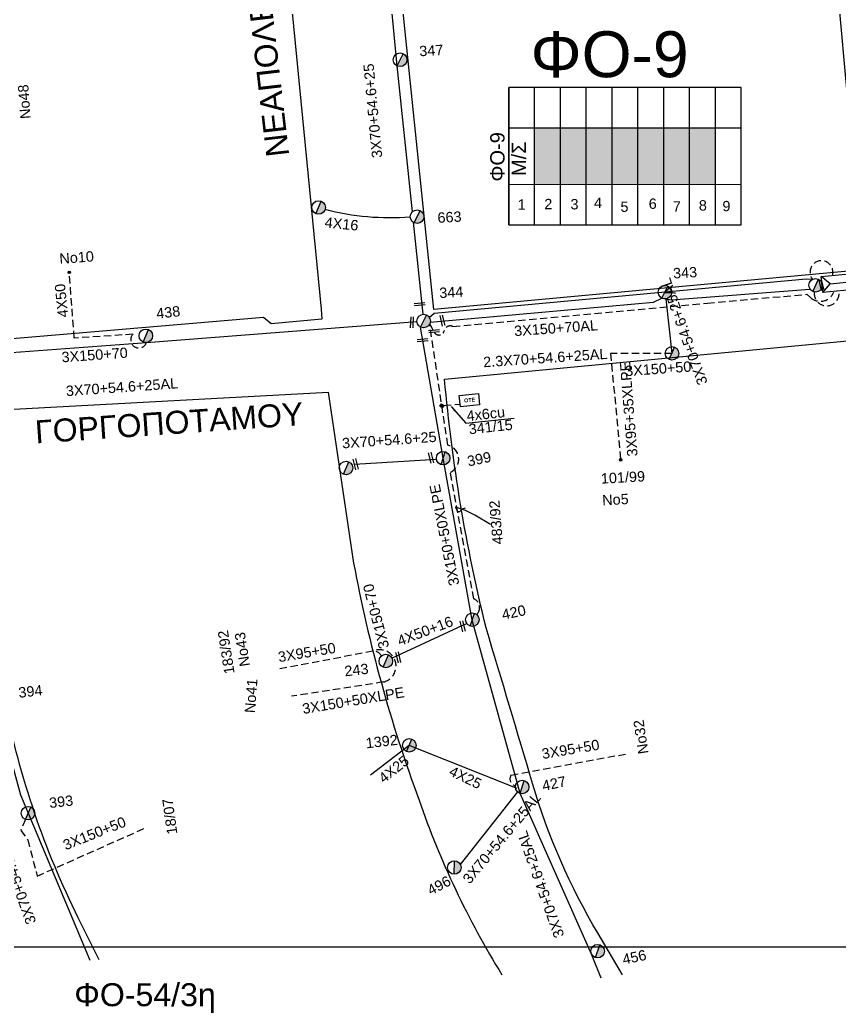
# Model space of a CAD drawing. Header units: millimetres. Extents: x 918 to 3138, y 719 to 1759.
# Drawn here: x 1466.9 to 1609.7, y 732 to 905 of the extents above; entities that cross this region are included whole.
import ezdxf
from ezdxf.enums import TextEntityAlignment as Align

# ---------------------------------------------------------------- set-up
doc = ezdxf.new("R2010")
doc.units = ezdxf.units.MM
doc.header["$LTSCALE"] = 0.5
doc.linetypes.add('DASHED', pattern=[19.05, 12.7, -6.35])
for name, color, linetype in [('Pillar OTE', 7, 'Continuous'), ('Άγνωστα', 7, 'Continuous'), ('Ασφαλειοκιβώτια Χ.Τ 9 αναχωρήσεων', 7, 'Continuous'), ('Εναέρια παροχή ΧΤ 4x16', 7, 'SYN_LINE'), ('Επιγραφές - Σχήματα', 7, 'Continuous'), ('Καλώδια ΧΤ   3x150+70AL', 7, 'DASHED'), ('Μηχανική τομή', 7, 'Continuous'), ('Στύλος ΦΜ', 7, 'Continuous'), ('Στύλος ΦΜ @ 1', 7, 'Continuous'), ('Συνδέσεις', 7, 'Continuous'), ('Συνεστραμμένα ΧΤ   3x70+54.6+25 AL', 7, 'SYN_LINE'), ('Υποσταθμός εναέριος 2 στύλων', 7, 'Continuous'), ('Υποσταθμός πόλεως', 7, 'Continuous'), ('Υπόβαθρο ΔΕΗ', 7, 'Continuous'), ('Υπόγεια καλώδια Παροχών ΧΤ   4x25', 7, 'DASHED'), ('Υπόγεια καλώδια Παροχών ΧΤ   4x50AL', 7, 'DASHED'), ('Υπόγεια καλώδια Παροχών ΧΤ   4x6', 7, 'DASHED')]:
    doc.layers.add(name, color=color, linetype=linetype)
doc.styles.add('arial', font='ARIAL.TTF')
doc.styles.get("Standard").update_dxf_attribs({"font": 'ARIAL.TTF'})
doc.linetypes.add('SYN_LINE', pattern='A,0.5,-0.0001,["/\\/\\/\\/",Standard,S=0.1,R=0,X=0,Y=-0.05],-0.25', length=0.7501)
doc.dimstyles.new('ISO-25', dxfattribs={"dimtxt": 2.5, "dimasz": 2.5, "dimexe": 1.25, "dimexo": 0.625, "dimtad": 1, "dimtxsty": 'Standard', "dimcen": 2.5, "dimadec": 0, "dimazin": 0, "dimtfac": 1, "dimtmove": 0, "dimatfit": 3, "dimfxl": 1, "dimarcsym": 0})

# ---------------------------------------------------------------- blocks, each defined once
blk = doc.blocks.new('ΑΣΦΑΛΕΙΟΚΙΒΩΤΙΟ ΥΠΟΣΤΑΘΜΟΥ 9 ΑΝΑΧΩΡΗΣΕΩΝ')
at = {"layer": 'Ασφαλειοκιβώτια Χ.Τ 9 αναχωρήσεων', "ltscale": 40}
for p, q in [((-23.8, 40.36), (24.02, 40.36)), ((-9.72, 40.36), (-9.72, -40.64)), ((9.94, 40.36), (9.94, -40.64)), ((-23.8, 31.36), (24.02, 31.36)), ((-23.8, 22.36), (24.02, 22.36)), ((-23.8, 13.36), (24.02, 13.36)), ((-23.8, 4.36), (24.02, 4.36)), ((-23.8, -4.64), (24.02, -4.64)), ((-23.8, -13.64), (24.02, -13.64)), ((-23.8, -22.64), (24.02, -22.64)), ((-23.8, -31.64), (24.02, -31.64))]:
    blk.add_line(p, q, dxfattribs=at)
at = {"layer": 'Ασφαλειοκιβώτια Χ.Τ 9 αναχωρήσεων'}
blk.add_lwpolyline([(-23.8, -40.64), (24.02, -40.64), (24.02, 40.36), (-23.8, 40.36)], close=True, dxfattribs=at)
for s, p in [('1', (-18.54, 37.25)), ('2', (-18.39, 27.98)), ('3', (-18.45, 18.85)), ('4', (-17.96, 10.67)), ('5', (-19.3, 1.44)), ('6', (-18.25, -8.4)), ('7', (-19.23, -16.79)), ('8', (-18.84, -25.86)), ('9', (-19.09, -34.08))]:
    blk.add_text(s, height=3.6, rotation=270, dxfattribs=at).set_placement(p)
at = {"layer": 'Ασφαλειοκιβώτια Χ.Τ 9 αναχωρήσεων', "ltscale": 40}
for tag, height, p in [('ΟΝΟΜΑ', 5, (-0.16, 44.31)), ('ΚΕΙΜΕΝΟ 1', 2, (17.06, 35.59)), ('ΚΕΙΜΕΝΟ 2', 2, (17.06, 26.88)), ('ΚΕΙΜΕΝΟ 3', 2, (17.06, 17.69)), ('ΚΕΙΜΕΝΟ 4', 2, (17.06, 8.71)), ('ΚΕΙΜΕΝΟ 5', 2, (17.06, -0.13)), ('ΚΕΙΜΕΝΟ 6', 2, (17.06, -9.05)), ('ΚΕΙΜΕΝΟ 7', 2, (17.06, -18.13)), ('ΚΕΙΜΕΝΟ 8', 2, (17.06, -26.85)), ('ΚΕΙΜΕΝΟ 9', 2, (17.06, -35.99)), ('ΣΧ', 2, (-0.1, -42.64))]:
    blk.add_attdef(tag, text='', height=height, dxfattribs=at).set_placement(p, align=Align.MIDDLE_CENTER)
blk = doc.blocks.new('ΜΗΧΑΝΙΚΗ ΤΟΜΗ')
at = {"layer": 'Μηχανική τομή', "ltscale": 40}
for p, q in [((-1.89, 0.78), (1.89, 0.78)), ((1.89, 0), (-1.89, 0))]:
    blk.add_line(p, q, dxfattribs=at)
blk = doc.blocks.new('ΥΠΑΡΧΩΝ ΤΣΙΜΕΝΤΕΝΙΟΣ ΣΤΥΛΟΣ')
at = {"layer": 'Στύλος ΦΜ'}
blk.add_hatch(color=7, dxfattribs=at).paths.add_polyline_path([(-1.29, -2.28, 0.574793), (2.62, 0, 0.268822), (1.3, 2.27)])
at = {"layer": 'Στύλος ΦΜ', "color": 7}
blk.add_line((-1.29, -2.28), (1.3, 2.27), dxfattribs=at)
blk.add_circle((0, 0), 2.62, dxfattribs=at)
at = {"layer": 'Στύλος ΦΜ', "flags": 4}
for tag, p in [('ΑΡΙΘΜΟΣ', (-4.68, 8.05)), ('ΤΥΠΟΣ', (-4.91, 3.03))]:
    blk.add_attdef(tag, p, '', height=4, dxfattribs=at)
blk = doc.blocks.new('ΥΠΟΣΤΑΘΜΟΣ ΕΝΑΕΡΙΟΣ ΕΠΙ 2 ΣΤΥΛΩΝ')
at = {"layer": 'Υποσταθμός εναέριος 2 στύλων', "linetype": 'Continuous'}
for points in [[(-11.97, -2.11, 0.574793), (-8.45, -0.07, 0.268822), (-9.64, 1.98)], [(9.68, -2.15, 0.574793), (13.19, -0.1, 0.268822), (12.01, 1.95)]]:
    blk.add_hatch(color=256, dxfattribs=at).paths.add_polyline_path(points)
for p, q in [((-11.97, -2.11), (-9.64, 1.98)), ((9.68, -2.15), (12.01, 1.95))]:
    blk.add_line(p, q, dxfattribs=at)
for centre in [(-10.81, -0.07), (10.84, -0.1)]:
    blk.add_circle(centre, 2.36, dxfattribs=at)
at = {"layer": 'Υποσταθμός πόλεως', "linetype": 'Continuous', "ltscale": 40}
blk.add_lwpolyline([(-8.57, 2.82), (8.57, 2.82), (8.57, -2.82), (-8.57, -2.82)], close=True, dxfattribs=at)
for points in [[(-5.75, 0), (-8.57, 2.82)], [(-8.57, -2.82), (-5.75, 0)], [(-5.75, 0), (5.75, 0)], [(5.75, 0), (8.57, 2.82)], [(8.57, -2.82), (5.75, 0)]]:
    blk.add_lwpolyline(points, dxfattribs=at)
at = {"layer": 'Υποσταθμός εναέριος 2 στύλων', "ltscale": 40, "flags": 1}
for tag, p in [('ΜΕΤΑΣΧΗΜΑΤΙΣΜΟΣ', (14.09, 2.51)), ('ΙΣΧΥΣ', (14.07, -0.28)), ('ΑΡΙΘΜΟΣ', (14.19, -3))]:
    blk.add_attdef(tag, p, '', height=1.8, dxfattribs=at)
blk = doc.blocks.new('_ΣΥΝΔΕΣΗ')
at = {"layer": 'Συνδέσεις', "linetype": 'SYN_LINE', "ltscale": 40}
blk.add_hatch(color=256, dxfattribs=at).paths.add_polyline_path([(0.5, -0.01, 1), (-0.5, -0.01, 1)])
at = {"layer": 'Συνδέσεις'}
blk.add_circle((0, -0.01), 0.5, dxfattribs=at)
blk = doc.blocks.new('PILLAR ΟΤΕ')
at = {"layer": 'Pillar OTE', "ltscale": 40}
blk.add_lwpolyline([(-3.31, 2.02), (3.39, 2.02), (3.39, -1.99), (-3.31, -1.99)], close=True, dxfattribs=at)
at = {"layer": 'Pillar OTE', "insert": (-1.81, 0.71), "char_height": 1.3575, "width": 109.961, "attachment_point": 1}
blk.add_mtext('{\\fArial|b1|i0|c161|p34;OTE}', dxfattribs=at)
blk = doc.blocks.new('TSONTA XT1')
at = {"ltscale": 40}
h = blk.add_hatch(color=256, dxfattribs=at)
h.dxf.hatch_style = 1
h.paths.add_polyline_path([(595.96, 2487.66), (597.07, 2488.77), (595.96, 2489.87), (594.85, 2488.77)])
blk.add_lwpolyline([(594.85, 2488.77), (595.96, 2489.87), (597.07, 2488.77), (595.96, 2487.66)], close=True, dxfattribs=at)

msp = doc.modelspace()

# ---------------------------------------------------------------- hatches: boundary and pattern name
at = {"layer": 'Ασφαλειοκιβώτια Χ.Τ 9 αναχωρήσεων', "ltscale": 40}
for color, points in [(30, [(1556.53, 886.17), (1556.53, 876.34), (1561.03, 876.34), (1561.03, 886.17)]), (173, [(1561.03, 886.17), (1561.03, 876.34), (1565.53, 876.34), (1565.53, 886.17)]), (133, [(1565.53, 886.17), (1565.53, 876.34), (1570.03, 876.34), (1570.03, 886.16)]), (27, [(1570.03, 886.16), (1570.03, 876.34), (1574.53, 876.34), (1574.53, 886.16)]), (62, [(1574.53, 886.16), (1574.53, 876.34), (1579.03, 876.34), (1579.03, 886.16)]), (6, [(1579.03, 886.16), (1579.03, 876.34), (1583.53, 876.34), (1583.53, 886.16)]), (2, [(1583.53, 886.16), (1583.53, 876.34), (1588.03, 876.33), (1588.03, 886.16)])]:
    msp.add_hatch(color=color, dxfattribs=at).paths.add_polyline_path(points)

# ---------------------------------------------------------------- linework, layer by layer
at = {"layer": 'Άγνωστα', "color": 173, "linetype": 'DASHED', "ltscale": 0.2}
for points in [[(1604.94, 859.8, -1.645561), (1608.41, 860.49, -0.173173)], [(1488.94, 848.79, -1.230839), (1486.58, 850.23), (1476.36, 849.57), (1475.49, 861.02)]]:
    msp.add_lwpolyline(points, format="xyb", dxfattribs=at)
at = {"layer": 'Άγνωστα', "color": 173, "linetype": 'SYN_LINE', "ltscale": 20}
for points in [[(1538.2, 853.17), (1539.02, 853.88), (1578.06, 857.48), (1603.84, 859.86), (1604.94, 859.8), (1604.94, 859.81)], [(1457.56, 846.46), (1488.94, 848.79), (1536.04, 852.45)]]:
    msp.add_lwpolyline(points, dxfattribs=at)
at = {"layer": 'Άγνωστα', "color": 2, "linetype": 'SYN_LINE', "ltscale": 20}
msp.add_lwpolyline([(1545.66, 800.43), (1540.6, 828.66), (1536.69, 851.48)], dxfattribs=at)
at = {"layer": 'Άγνωστα', "color": 62, "linetype": 'DASHED', "ltscale": 0.2}
msp.add_lwpolyline([(1546.49, 801.41), (1546.72, 801.78, 0.45245), (1545.95, 804.17), (1541.87, 826.21), (1541.87, 826.21, 0.704527), (1541.41, 830.93), (1538.26, 851.99)], format="xyb", dxfattribs=at)
at = {"layer": 'Άγνωστα', "color": 5, "linetype": 'DASHED', "ltscale": 0.2}
for points in [[(1580.46, 846.9), (1580.46, 846.9), (1569.77, 846.9)], [(1569.77, 846.9), (1571.51, 828.37)]]:
    msp.add_lwpolyline(points, dxfattribs=at)
at = {"layer": 'Άγνωστα', "color": 2, "ltscale": 40}
msp.add_lwpolyline([(1544.73, 799.86), (1531.7, 793.82)], dxfattribs=at)
at = {"layer": 'Άγνωστα', "color": 2, "linetype": 'DASHED', "ltscale": 0.2}
msp.add_lwpolyline([(1528.38, 795.05), (1512.11, 791.95)], dxfattribs=at)
for points in [[(1528.38, 795.05, -1.104894), (1530.2, 789.69), (1514.19, 787.2)], [(1553.2, 771.48), (1552.86, 771.7, -0.391429), (1552.41, 773.47), (1572.51, 777.17)]]:
    msp.add_lwpolyline(points, format="xyb", dxfattribs=at)
at = {"layer": 'Άγνωστα', "color": 154, "linetype": 'DASHED', "ltscale": 0.2}
msp.add_lwpolyline([(1467.84, 765.76), (1467.03, 763.86), (1468.25, 762.2), (1469.91, 755.89), (1488.67, 764.25)], dxfattribs=at)
at = {"layer": 'Άγνωστα', "color": 2, "linetype": 'DASHED', "ltscale": 0.2}
msp.add_arc((1528.53, 793.59), 1.46, 24.8664, 95.8862, dxfattribs=at)
at = {"layer": 'Εναέρια παροχή ΧΤ 4x16', "color": 62, "ltscale": 15}
msp.add_lwpolyline([(1534.89, 870.65), (1534.89, 870.65, -0.085467), (1520.04, 871.94)], format="xyb", dxfattribs=at)
at = {"layer": 'Επιγραφές - Σχήματα'}
msp.add_lwpolyline([(936.87, 1745.25), (2965.33, 1745.25), (2965.33, 743.52), (936.87, 743.52)], close=True, dxfattribs=at)
at = {"layer": 'Επιγραφές - Σχήματα', "ltscale": 0.2}
msp.add_lwpolyline([(1548.86, 817.12), (1546.13, 818.75), (1544.5, 819.57), (1542.77, 820.12), (1543.13, 819.39), (1543.5, 819.39), (1543.95, 819.84), (1544.5, 820.03)], dxfattribs=at)
at = {"layer": 'Επιγραφές - Σχήματα', "color": 2, "linetype": 'DASHED', "ltscale": 0.2}
msp.add_arc((1607.4, 857.36), 2.17, 173.5697, 10.7847, dxfattribs=at)
at = {"layer": 'Καλώδια ΧΤ   3x150+70AL', "color": 2, "linetype": 'SYN_LINE', "ltscale": 20}
for points in [[(1577.27, 855.85), (1578.71, 856.51), (1580.36, 856.25), (1604.49, 858.11)], [(1538.37, 852.35), (1577.27, 855.85)]]:
    msp.add_lwpolyline(points, dxfattribs=at)
at = {"layer": 'Καλώδια ΧΤ   3x150+70AL', "color": 62, "ltscale": 0.2}
msp.add_lwpolyline([(1538.26, 851.99), (1539.04, 850.58, 0.688361), (1540.79, 850.84, -0.472802), (1542.3, 851.6), (1586.63, 855.66), (1603.92, 857.19), (1604.66, 856.56, 0.516243), (1608.63, 857.58, -0.687468)], format="xyb", dxfattribs=at)
at = {"layer": 'Συνεστραμμένα ΧΤ   3x70+54.6+25 AL', "color": 62, "ltscale": 20}
for points in [[(1535.26, 871.57), (1532.59, 896.97), (1529.48, 929.79), (1526.79, 961.04)], [(1537.14, 853.71), (1535.46, 869.74)]]:
    msp.add_lwpolyline(points, dxfattribs=at)
at = {"layer": 'Συνεστραμμένα ΧΤ   3x70+54.6+25 AL', "color": 5, "linetype": 'SYN_LINE', "ltscale": 10}
msp.add_lwpolyline([(1579.4, 856.4), (1580.46, 846.9)], dxfattribs=at)
at = {"layer": 'Συνεστραμμένα ΧΤ   3x70+54.6+25 AL', "color": 2, "ltscale": 15}
msp.add_lwpolyline([(1539.44, 828.41), (1525.18, 827.56)], dxfattribs=at)
at = {"layer": 'Συνεστραμμένα ΧΤ   3x70+54.6+25 AL', "color": 2, "ltscale": 20}
for points in [[(1568.15, 738.12), (1566.44, 742.32), (1554.02, 770.26), (1553.47, 772.17), (1545.66, 800.43)], [(1553.56, 770.56), (1543.6, 757.94)]]:
    msp.add_lwpolyline(points, dxfattribs=at)
at = {"layer": 'Συνεστραμμένα ΧΤ   3x70+54.6+25 AL', "color": 154, "ltscale": 20}
msp.add_lwpolyline([(1479.12, 741.22), (1467.05, 769.96), (1462.7, 785.78)], dxfattribs=at)
at = {"layer": 'Υπόβαθρο ΔΕΗ'}
for points in [[(1528.57, 960.09), (1577.76, 964.86), (1604.17, 967.87), (1606.65, 939.18), (1613.68, 861.46), (1538.96, 854.53), (1532.62, 916.47), (1528.57, 960.09)], [(1448.2, 952.84), (1474.48, 955.31), (1501.15, 957.82), (1508.72, 958.68), (1512.03, 929.49), (1519.37, 854.6), (1519.47, 852.87), (1510.68, 852.06), (1509.31, 853.13), (1457.98, 848.81), (1448.2, 952.84)], [(1544.53, 834.75), (1553, 835.64)]]:
    msp.add_lwpolyline(points, dxfattribs=at)
for points in [[(1571.86, 738.7), (1567.58, 745.89, -0.062056), (1556.23, 771.86, 0.001239), (1548.08, 799.1, -0.037778), (1540.85, 842.41), (1614.66, 849.44), (1616.8, 827), (1617.42, 821.16), (1622.18, 800.48), (1625.53, 789.97), (1631.98, 776.31), (1636.83, 766.89), (1640.02, 762.61), (1642.05, 760.71), (1652.95, 750.08), (1645.15, 738.84)], [(1480.67, 741.34), (1477.06, 748.61, -0.066968), (1464.35, 786), (1460.73, 819.97), (1459.32, 836.84), (1520.56, 840.15), (1525.01, 810.39, 0.042032), (1536.41, 769.13, 0.054938), (1550.85, 738.7, 0.617524)]]:
    msp.add_lwpolyline(points, format="xyb", dxfattribs=at)
at = {"layer": 'Υπόγεια καλώδια Παροχών ΧΤ   4x25', "color": 2, "linetype": 'SYN_LINE', "ltscale": 10}
msp.add_lwpolyline([(1534.71, 778.66), (1527.93, 773.45)], dxfattribs=at)
at = {"layer": 'Υπόγεια καλώδια Παροχών ΧΤ   4x25', "color": 2, "linetype": 'SYN_LINE', "ltscale": 20}
msp.add_lwpolyline([(1553.47, 771.17), (1534.71, 778.66)], dxfattribs=at)
at = {"layer": 'Υπόγεια καλώδια Παροχών ΧΤ   4x6', "color": 62, "linetype": 'DASHED', "ltscale": 0.2}
msp.add_lwpolyline([(1540.73, 837.81), (1543.49, 838.09)], dxfattribs=at)

# ---------------------------------------------------------------- block references
at = {"layer": 'Pillar OTE', "xscale": 0.5, "yscale": 0.5, "zscale": 0.5, "rotation": 5.697008731881881}
msp.add_blockref('PILLAR ΟΤΕ', (1545.15, 838.76), dxfattribs=at)
at = {"layer": 'Ασφαλειοκιβώτια Χ.Τ 9 αναχωρήσεων', "xscale": 0.4999999999999998, "yscale": 0.4999999999999998, "zscale": 0.4999999999999998, "rotation": 89.99176234333603}
msp.add_blockref('ΑΣΦΑΛΕΙΟΚΙΒΩΤΙΟ ΥΠΟΣΤΑΘΜΟΥ 9 ΑΝΑΧΩΡΗΣΕΩΝ', (1572.21, 881.2), dxfattribs=at).add_auto_attribs({'ΟΝΟΜΑ': 'ΦΟ-9'})
at = {"layer": 'Μηχανική τομή'}
for p, xscale, yscale, zscale, rotation in [((1606.68, 858.85), 0.4999999999999994, 0.4999999999999994, 0.4999999999999994, 103.7374015777385), ((1536.54, 855.29), 0.4999999999999995, 0.4999999999999995, 0.4999999999999995, 5.158736128121816), ((1534.98, 852.32), 0.4999999999999994, 0.4999999999999994, 0.4999999999999994, 267.5063003034812), ((1540.67, 852.67), 0.4999999999999994, 0.4999999999999994, 0.4999999999999994, 103.7374015777385), ((1539.04, 850.58), 0.4999999999999995, 0.4999999999999995, 0.4999999999999995, 5.158736128121816), ((1537.05, 849.03), 0.4999999999999995, 0.4999999999999995, 0.4999999999999995, 5.158736128121816), ((1525.56, 827.66), 0.4999999999999994, 0.4999999999999994, 0.4999999999999994, 103.7374015777385), ((1538.68, 828.79), 0.4999999999999994, 0.4999999999999994, 0.4999999999999994, 103.7374015777385), ((1544.2, 799.43), 0.4999999999999994, 0.4999999999999994, 0.4999999999999994, 103.7374015777385), ((1532.98, 794.02), 0.4999999999999994, 0.4999999999999994, 0.4999999999999994, 103.7374015777385)]:
    msp.add_blockref('ΜΗΧΑΝΙΚΗ ΤΟΜΗ', p, dxfattribs=dict(at, xscale=xscale, yscale=yscale, zscale=zscale, rotation=rotation))
at = {"layer": 'Στύλος ΦΜ @ 1', "ltscale": 40}
ref = msp.add_blockref('ΥΠΑΡΧΩΝ ΤΣΙΜΕΝΤΕΝΙΟΣ ΣΤΥΛΟΣ', (1533.11, 898.03), dxfattribs=dict(at, xscale=0.4499999999998181, yscale=0.4499999999998181, zscale=0.4499999999998181, rotation=3.244014411474268))
ref.add_attrib('ΤΥΠΟΣ', '347', (1536.5, 898.63), dxfattribs={"layer": 'Στύλος ΦΜ', "height": 1.8, "rotation": 3.244, "flags": 4})
at = {"layer": 'Στύλος ΦΜ @ 1', "ltscale": 40, "xscale": 0.449999999999818, "yscale": 0.449999999999818, "zscale": 0.449999999999818, "rotation": 6.449163497314141}
for p in [(1518.92, 872.31), (1580.46, 846.9), (1523.69, 826.96)]:
    msp.add_blockref('ΥΠΑΡΧΩΝ ΤΣΙΜΕΝΤΕΝΙΟΣ ΣΤΥΛΟΣ', p, dxfattribs=at)
at = {"layer": 'Στύλος ΦΜ @ 1', "ltscale": 40}
ref = msp.add_blockref('ΥΠΑΡΧΩΝ ΤΣΙΜΕΝΤΕΝΙΟΣ ΣΤΥΛΟΣ', (1536.07, 870.71), dxfattribs=dict(at, xscale=0.4499999999998181, yscale=0.4499999999998181, zscale=0.4499999999998181, rotation=3.244014411474268))
ref.add_attrib('ΤΥΠΟΣ', '663', (1539.67, 869.62), dxfattribs={"layer": 'Στύλος ΦΜ', "height": 1.8, "rotation": 3.244, "flags": 4})
ref = msp.add_blockref('ΥΠΑΡΧΩΝ ΤΣΙΜΕΝΤΕΝΙΟΣ ΣΤΥΛΟΣ', (1579.23, 857.57), dxfattribs=dict(at, xscale=0.4499999999998181, yscale=0.4499999999998181, zscale=0.4499999999998181, rotation=3.244014411474268))
ref.add_attrib('ΤΥΠΟΣ', '343', (1580.7, 859.95), dxfattribs={"layer": 'Στύλος ΦΜ', "height": 1.8, "rotation": 3.244, "flags": 4})
ref = msp.add_blockref('ΥΠΑΡΧΩΝ ΤΣΙΜΕΝΤΕΝΙΟΣ ΣΤΥΛΟΣ', (1537.21, 852.53), dxfattribs=dict(at, xscale=0.4499999999998181, yscale=0.4499999999998181, zscale=0.4499999999998181, rotation=3.244014411474268))
ref.add_attrib('ΤΥΠΟΣ', '344', (1539.98, 856.53), dxfattribs={"layer": 'Στύλος ΦΜ', "height": 1.8, "rotation": 3.244, "flags": 4})
ref = msp.add_blockref('ΥΠΑΡΧΩΝ ΤΣΙΜΕΝΤΕΝΙΟΣ ΣΤΥΛΟΣ', (1488.83, 849.97), dxfattribs=dict(at, xscale=0.449999999999818, yscale=0.449999999999818, zscale=0.449999999999818, rotation=6.449163497314141))
ref.add_attrib('ΤΥΠΟΣ', '438', (1490.74, 852.93), dxfattribs={"layer": 'Στύλος ΦΜ', "height": 1.8, "rotation": 6.4492, "flags": 4})
ref = msp.add_blockref('ΥΠΑΡΧΩΝ ΤΣΙΜΕΝΤΕΝΙΟΣ ΣΤΥΛΟΣ', (1540.6, 828.66), dxfattribs=dict(at, xscale=0.449999999999818, yscale=0.449999999999818, zscale=0.449999999999818, rotation=12.04612060818461))
ref.add_attrib('ΤΥΠΟΣ', '399', (1545.01, 827.2), dxfattribs={"layer": 'Στύλος ΦΜ', "height": 1.8, "rotation": 12.0461, "flags": 4})
ref = msp.add_blockref('ΥΠΑΡΧΩΝ ΤΣΙΜΕΝΤΕΝΙΟΣ ΣΤΥΛΟΣ', (1545.69, 800.54), dxfattribs=dict(at, xscale=0.449999999999818, yscale=0.449999999999818, zscale=0.449999999999818, rotation=12.04612060818461))
ref.add_attrib('ΤΥΠΟΣ', '420', (1551.04, 800.5), dxfattribs={"layer": 'Στύλος ΦΜ', "height": 1.8, "rotation": 12.0461, "flags": 4})
ref = msp.add_blockref('ΥΠΑΡΧΩΝ ΤΣΙΜΕΝΤΕΝΙΟΣ ΣΤΥΛΟΣ', (1530.63, 793.33), dxfattribs=dict(at, xscale=0.449999999999818, yscale=0.449999999999818, zscale=0.449999999999818, rotation=6.449163497314141))
ref.add_attrib('ΤΥΠΟΣ', '243', (1523.53, 790.67), dxfattribs={"layer": 'Στύλος ΦΜ', "height": 1.8, "rotation": 6.4492, "flags": 4})
ref = msp.add_blockref('ΥΠΑΡΧΩΝ ΤΣΙΜΕΝΤΕΝΙΟΣ ΣΤΥΛΟΣ', (1462.56, 786.95), dxfattribs=dict(at, xscale=0.449999999999818, yscale=0.449999999999818, zscale=0.449999999999818, rotation=6.449163497314141))
ref.add_attrib('ΤΥΠΟΣ', '394', (1466.74, 786.93), dxfattribs={"layer": 'Στύλος ΦΜ', "height": 1.8, "rotation": 6.4492, "flags": 4})
ref = msp.add_blockref('ΥΠΑΡΧΩΝ ΤΣΙΜΕΝΤΕΝΙΟΣ ΣΤΥΛΟΣ', (1534.71, 778.66), dxfattribs=dict(at, xscale=0.449999999999818, yscale=0.449999999999818, zscale=0.449999999999818, rotation=6.449163497314141))
ref.add_attrib('ΤΥΠΟΣ', '1392', (1527.23, 778.13), dxfattribs={"layer": 'Στύλος ΦΜ', "height": 1.8, "rotation": 6.4492, "flags": 4})
ref = msp.add_blockref('ΥΠΑΡΧΩΝ ΤΣΙΜΕΝΤΕΝΙΟΣ ΣΤΥΛΟΣ', (1554.37, 771.41), dxfattribs=dict(at, xscale=0.449999999999818, yscale=0.449999999999818, zscale=0.449999999999818, rotation=12.04612060818461))
ref.add_attrib('ΤΥΠΟΣ', '427', (1558.06, 770.7), dxfattribs={"layer": 'Στύλος ΦΜ', "height": 1.8, "rotation": 12.0461, "flags": 4})
ref = msp.add_blockref('ΥΠΑΡΧΩΝ ΤΣΙΜΕΝΤΕΝΙΟΣ ΣΤΥΛΟΣ', (1468.31, 766.84), dxfattribs=dict(at, xscale=0.449999999999818, yscale=0.449999999999818, zscale=0.449999999999818, rotation=6.449163497314141))
ref.add_attrib('ΤΥΠΟΣ', '393', (1472.09, 767.73), dxfattribs={"layer": 'Στύλος ΦΜ', "height": 1.8, "rotation": 6.4492, "flags": 4})
ref = msp.add_blockref('ΥΠΑΡΧΩΝ ΤΣΙΜΕΝΤΕΝΙΟΣ ΣΤΥΛΟΣ', (1542.56, 757.39), dxfattribs=dict(at, xscale=0.449999999999818, yscale=0.449999999999818, zscale=0.449999999999818, rotation=27.78436603258995))
ref.add_attrib('ΤΥΠΟΣ', '496', (1538.45, 752.5), dxfattribs={"layer": 'Στύλος ΦΜ', "height": 1.8, "rotation": 27.7844, "flags": 4})
ref = msp.add_blockref('ΥΠΑΡΧΩΝ ΤΣΙΜΕΝΤΕΝΙΟΣ ΣΤΥΛΟΣ', (1567.51, 742.82), dxfattribs=dict(at, xscale=0.449999999999818, yscale=0.449999999999818, zscale=0.449999999999818, rotation=12.04612060818482))
ref.add_attrib('ΤΥΠΟΣ', '456', (1572.04, 740.47), dxfattribs={"layer": 'Στύλος ΦΜ', "height": 1.8, "rotation": 12.0461, "flags": 4})
at = {"layer": 'Συνδέσεις', "xscale": 0.4500000000000455, "yscale": 0.4500000000000455, "zscale": 0.4500000000000455}
for p in [(1475.49, 861.03), (1571.52, 828.37)]:
    msp.add_blockref('_ΣΥΝΔΕΣΗ', p, dxfattribs=at)
at = {"layer": 'Συνδέσεις', "xscale": 0.3075184835441075, "yscale": 0.3075184835441075, "zscale": 0.3075184835441075, "rotation": 8.45328038145111}
msp.add_blockref('TSONTA XT1', (1471.62, 53.79), dxfattribs=at)
at = {"layer": 'Υποσταθμός εναέριος 2 στύλων', "xscale": 0.4999999999999998, "yscale": 0.4999999999999998, "zscale": 0.4999999999999998, "rotation": 5.456692803554175}
msp.add_blockref('ΥΠΟΣΤΑΘΜΟΣ ΕΝΑΕΡΙΟΣ ΕΠΙ 2 ΣΤΥΛΩΝ', (1610.85, 859.31), dxfattribs=at)

# ---------------------------------------------------------------- texts
at = {"ltscale": 40, "insert": (1555.82, 902.99), "char_height": 4, "width": 17.8089, "attachment_point": 1, "style": 'arial'}
msp.add_mtext('{\\H2x;ΦO-9}', dxfattribs=at)
at = {"layer": 'Άγνωστα', "ltscale": 40, "char_height": 1.8, "width": 17.1868, "attachment_point": 1, "style": 'arial'}
for s, insert, rotation in [('Νο48', (1466.98, 887.66), 94.2264), ('Νο10', (1473.7, 864.29), 4.2264), ('4X50', (1473.53, 853.08), 95.8093), ('3X150+70', (1474.09, 847.14), 4.0359), ('2.3X70+54.6+25AL', (1547.52, 846.28), 3.8845), ('3X95+35XLPE', (1572.69, 828.87), 94.5468), ('3X150+50', (1572.25, 844.73), 4.0359), ('\\pt0;101/99', (1568.03, 826.01), 3.1375), ('3X150+50XLPE', (1541.68, 806.31), 101.1508), ('\\pt0;Νο5', (1568.26, 822.23), 3.1375), ('\\pt0;483/92', (1549.23, 813.57), 94.6866), ('3X150+70', (1529.49, 795.32), 104.4683), ('4X50+16', (1532.41, 797.62), 20.7509), ('183/92', (1502.52, 790.94), 98.9116), ('Νο43', (1505.2, 792.25), 98.9116), ('3X95+50', (1511.72, 794.9), 9.469), ('Νο41', (1506.03, 784.36), 85.7041), ('3X150+50XLPE', (1515.95, 785.88), 9.469), ('Νο32', (1574.6, 777.02), 98.4758), ('3X95+50', (1557.65, 778.04), 9.469), ('18/07', (1492.55, 763.02), 98.0091), ('3X150+50', (1474.18, 762.04), 21.7342)]:
    msp.add_mtext(s, dxfattribs=dict(at, insert=insert, rotation=rotation))
at = {"layer": 'Εναέρια παροχή ΧΤ 4x16', "ltscale": 20, "insert": (1520.09, 870.64), "char_height": 1.8, "width": 17.1868, "attachment_point": 1, "rotation": 354.4044, "style": 'arial'}
msp.add_mtext('4X16', dxfattribs=at)
at = {"layer": 'Επιγραφές - Σχήματα', "attachment_point": 1}
for s, insert, char_height, width, rotation in [('ΝΕΑΠΟΛΕΩΣ', (1509.84, 880.9), 4, 15.1545, 96.5959), ('Μ/Σ', (1552.56, 877.77), 2.5, 2.2621, 90.2904), ('ΓΟΡΓΟΠΟΤΑΜΟΥ', (1469.39, 835.21), 4, 15.1545, 3.9358)]:
    msp.add_mtext(s, dxfattribs=dict(at, insert=insert, char_height=char_height, width=width, rotation=rotation))
at = {"layer": 'Επιγραφές - Σχήματα', "insert": (1476.36, 737.24), "char_height": 4, "width": 15.1545, "attachment_point": 1}
msp.add_mtext('ΦΟ-54/3η', dxfattribs=at)
at = {"layer": 'Καλώδια ΧΤ   3x150+70AL', "ltscale": 0.2, "insert": (1552.91, 851.7), "char_height": 1.8, "width": 17.1868, "attachment_point": 1, "rotation": 4.0359, "style": 'arial'}
msp.add_mtext('3X150+70AL', dxfattribs=at)
at = {"layer": 'Συνεστραμμένα ΧΤ   3x70+54.6+25 AL', "ltscale": 40, "char_height": 1.8, "width": 17.1868, "attachment_point": 1, "style": 'arial'}
for insert, rotation in [((1528.22, 880.84), 95.3035), ((1522.94, 832.15), 4.0359)]:
    msp.add_mtext('3X70+54.6+25', dxfattribs=dict(at, insert=insert, rotation=rotation))
at = {"layer": 'Συνεστραμμένα ΧΤ   3x70+54.6+25 AL', "ltscale": 20, "char_height": 1.8, "width": 17.1868, "attachment_point": 1, "style": 'arial'}
for insert, rotation in [((1585.01, 841.18), 109.6935), ((1474.84, 841.25), 4.0359), ((1543.85, 755.54), 50.3011), ((1468.06, 747.28), 109.6935), ((1560.04, 744.92), 109.6935)]:
    msp.add_mtext('3X70+54.6+25AL', dxfattribs=dict(at, insert=insert, rotation=rotation))
at = {"layer": 'Υπόγεια καλώδια Παροχών ΧΤ   4x25', "ltscale": 0.2, "char_height": 1.8, "width": 17.1868, "attachment_point": 1, "style": 'arial'}
for insert, rotation in [((1529.15, 773.36), 38.7839), ((1542.24, 775.15), 334.3512)]:
    msp.add_mtext('4X25', dxfattribs=dict(at, insert=insert, rotation=rotation))
at = {"layer": 'Υπόγεια καλώδια Παροχών ΧΤ   4x50AL', "color": 7, "ltscale": 0.2, "char_height": 1.8, "attachment_point": 1, "rotation": 6.1269}
for s, insert in [('4x6cu', (1544.6, 836.9)), ('341/15', (1544.96, 834.6))]:
    msp.add_mtext_dynamic_manual_height_columns(s, width=1.8, gutter_width=12.5, heights=[0.118], dxfattribs=dict(at, insert=insert))

# ---------------------------------------------------------------- leaders
at = {"layer": 'Επιγραφές - Σχήματα', "ltscale": 40}
msp.add_leader([(1542.01, 837.64), (1544.53, 834.75)], dimstyle='ISO-25', override={"dimasz": 1, "dimtad": 0}, dxfattribs=at)

doc.saveas('drawing.dxf')
